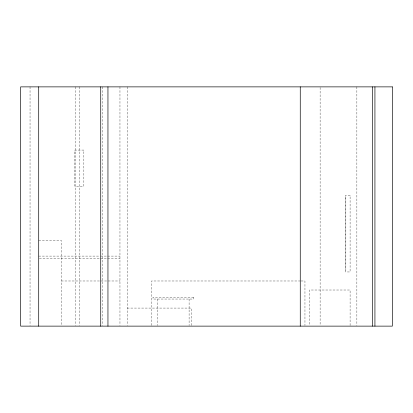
<?xml version="1.0" encoding="UTF-8"?>
<svg xmlns="http://www.w3.org/2000/svg" width="413" height="413" viewBox="0 0 413 413"><rect width="100%" height="100%" fill="white"/><g stroke="black" fill="none" stroke-linecap="round" stroke-linejoin="round"><path stroke-width="0.31" stroke-dasharray="2.06 1.55" d="M345.583 197.022L345.851 197.022L345.851 270.148L345.583 270.148M38.708 240.356L61.279 240.356L61.279 325.48M38.708 256.091L99.972 256.091M100.617 256.091L107.065 256.091M107.71 256.091L119.961 256.091M39.354 258.414L99.972 258.414M100.617 258.414L107.065 258.414M107.71 258.414L119.961 258.414M61.279 280.985L119.961 280.985M300.442 280.985L151.473 280.985L151.473 325.48M301.087 280.985L304.954 280.985L304.954 325.48M127.183 308.072L191.286 308.072L191.286 325.48M356.868 86.875L356.868 325.48M350.095 325.48L350.095 290.014L309.471 290.014L309.471 325.48M320.121 87.52L320.121 325.48M189.102 299.043L189.102 325.48M157.503 299.043L157.503 325.48M127.183 86.875L127.183 325.48M119.961 86.875L119.961 325.485M102.269 86.875L102.269 325.48M79.337 86.875L79.337 325.48M75.181 86.875L75.181 325.48M30.041 86.875L30.041 325.48M83.849 150.074L74.82 150.074L74.82 186.186L83.849 186.186L83.849 150.074M350.095 195.215L345.583 195.215L345.583 271.955L350.095 271.955L350.095 195.215M193.614 297.236L152.991 297.236L152.991 299.043L193.614 299.043L193.614 297.236"/><path stroke-width="0.62" d="M374.927 86.875L374.927 326.125M372.49 86.875L372.49 326.125M300.261 86.875L300.261 326.125M107.953 86.875L107.953 326.125M100.731 86.875L100.731 326.125M38.708 86.875L38.708 326.125M392.35 86.875L20.65 86.875L20.65 326.125L392.35 326.125L392.35 86.875"/></g></svg>
